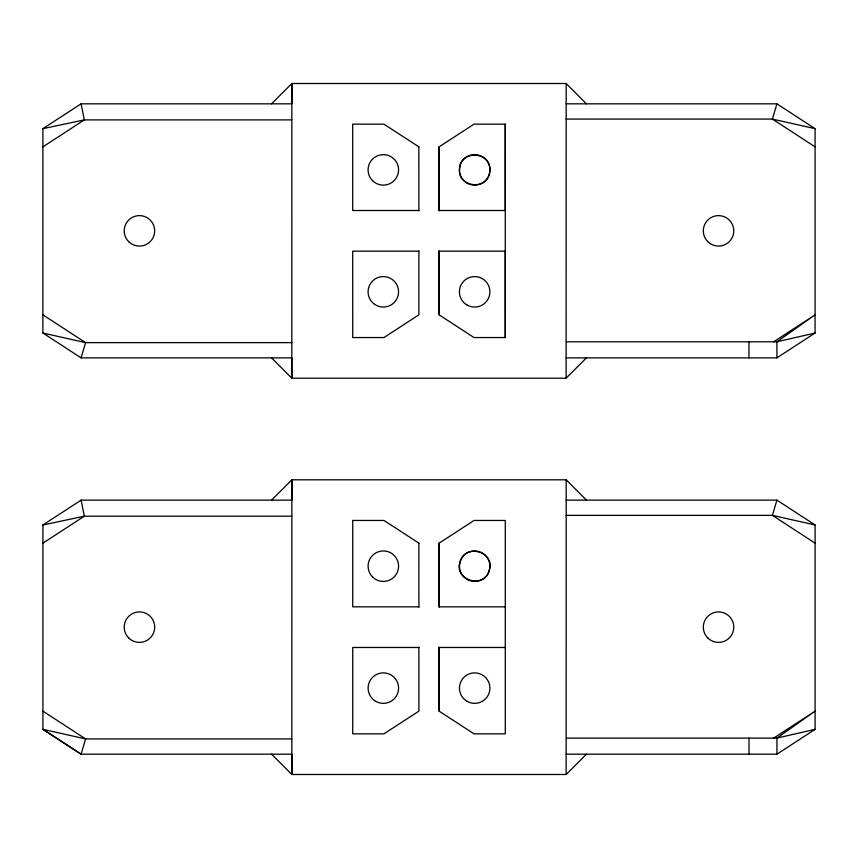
<?xml version="1.0" encoding="UTF-8"?>
<svg xmlns="http://www.w3.org/2000/svg" width="858" height="858" viewBox="0 0 858 858"><rect width="100%" height="100%" fill="white"/><g stroke="black" fill="none" stroke-linecap="round" stroke-linejoin="round"><path stroke-width="1.29" d="M460.167 165.991C453.946 187.141 488.878 192.557 489.875 170.688C491.698 151.115 459.684 149.517 459.438 169.069A15.24 15.24 0 0 0 480.351 184.02A15.24 15.24 0 0 0 485.06 158.741A15.24 15.24 0 0 0 460.167 165.154M460.188 562.301L459.459 565.368A15.24 15.24 0 0 0 480.373 580.319A15.24 15.24 0 0 0 485.081 555.04A15.24 15.24 0 0 0 460.188 561.464C452.97 580.92 486.207 589.682 489.468 569.315C494.498 551.211 464.628 543.522 460.188 561.733M586.443 357.872L566.108 378.196L291.806 378.196L291.859 357.872L81.07 357.872L85.585 342.632L42.9 314.843M566.119 103.829L776.908 103.829L772.393 119.069L815.079 146.857M566.141 500.128L776.93 500.128L772.415 515.368L815.1 543.157M271.536 103.829L291.87 83.505L566.173 83.505L586.443 103.829M271.557 500.128L291.892 479.804L566.194 479.804L586.464 500.128M271.557 754.171L291.892 774.495L566.194 774.495L586.464 754.171M81.081 357.872L42.9 333.022L42.911 128.668L81.081 103.829L291.859 103.829L291.859 83.505L291.806 378.196L271.536 357.872M42.9 146.857L84.331 119.895L291.795 119.895M439.092 210.853L439.092 146.857L474.034 124.153L505.265 124.153L505.265 337.548L474.034 337.548L439.092 314.843L439.092 250.847M42.921 524.978L81.102 500.128L291.881 500.128L291.881 479.804L291.827 774.495L291.881 754.171L81.092 754.171L42.921 729.332L42.932 524.978L84.352 516.194L291.817 516.194M42.921 543.157L84.352 516.194L81.092 500.128M439.114 607.153L439.114 543.157L474.056 520.452L505.287 520.452L505.276 733.847L474.056 733.847L439.114 711.143L439.114 647.146M773.648 341.806L815.079 314.843L776.908 341.806L566.387 341.806M566.119 357.872L776.908 357.872L815.079 333.022L815.079 128.668L776.898 103.829M773.669 738.105L815.1 711.143L776.93 738.105L566.409 738.105M566.141 754.171L776.93 754.171L815.1 729.332L815.1 524.978L776.919 500.128M815.079 333.022L776.908 341.806L776.908 357.872M815.1 729.332L776.93 738.105L776.93 754.171M42.9 128.668L84.331 119.895L81.07 103.829M566.151 119.069L772.393 119.069L815.079 128.668M418.833 146.857L418.886 210.853M439.092 146.857L439.146 210.521L505.265 210.521L505.255 124.153M418.833 210.521L352.713 210.521L352.713 124.153L383.944 124.153L418.886 146.857M418.833 251.169L352.713 251.169L352.724 337.548L383.944 337.548L418.886 314.843L418.886 250.847M439.092 314.843L439.146 251.169L505.265 251.169L505.255 337.548M291.827 342.632L85.585 342.632L42.9 333.022M566.173 515.368L772.415 515.368L815.1 524.978M418.854 543.157L418.908 607.153M439.114 543.157L439.167 606.831L505.287 606.831M418.854 606.831L352.735 606.831L352.735 520.452L383.966 520.452L418.908 543.157M418.854 647.479L352.735 647.479L352.745 733.847L383.966 733.847L418.908 711.143L418.908 647.146M505.287 647.479L439.167 647.479L439.114 711.143M291.849 738.931L85.607 738.931L42.921 729.332L81.102 754.171L85.607 738.931L42.921 711.143M748.97 341.806L748.97 357.872M748.991 738.105L748.991 754.171M566.173 83.505L566.119 378.196M566.194 479.804L566.141 774.495M467.052 701.318A15.24 15.24 0 0 0 489.918 688.116A15.24 15.24 0 0 0 467.052 674.924A15.24 15.24 0 0 0 467.052 701.318M707.786 637.934A15.24 15.24 0 0 0 733.279 631.091A15.24 15.24 0 0 0 714.617 612.43A15.24 15.24 0 0 0 707.786 637.934M374.646 700.632A15.24 15.24 0 0 0 398.53 689.403A15.24 15.24 0 0 0 376.855 674.324A15.24 15.24 0 0 0 374.646 700.632M372.565 576.962A15.24 15.24 0 0 0 398.069 570.13A15.24 15.24 0 0 0 379.397 551.458A15.24 15.24 0 0 0 372.565 576.962M128.679 637.934A15.24 15.24 0 0 0 154.183 631.091A15.24 15.24 0 0 0 135.51 612.43A15.24 15.24 0 0 0 128.679 637.934M707.764 241.624A15.24 15.24 0 0 0 733.258 234.792A15.24 15.24 0 0 0 714.596 216.13A15.24 15.24 0 0 0 707.764 241.624M372.544 180.652A15.24 15.24 0 0 0 398.048 173.82A15.24 15.24 0 0 0 379.375 155.159A15.24 15.24 0 0 0 372.544 180.652M374.624 304.333A15.24 15.24 0 0 0 398.509 293.093A15.24 15.24 0 0 0 376.834 278.024A15.24 15.24 0 0 0 374.624 304.333M128.657 241.624A15.24 15.24 0 0 0 154.161 234.792A15.24 15.24 0 0 0 135.5 216.13A15.24 15.24 0 0 0 128.657 241.624M467.031 305.019A15.24 15.24 0 0 0 489.897 291.817A15.24 15.24 0 0 0 467.031 278.614A15.24 15.24 0 0 0 467.031 305.019"/></g></svg>
